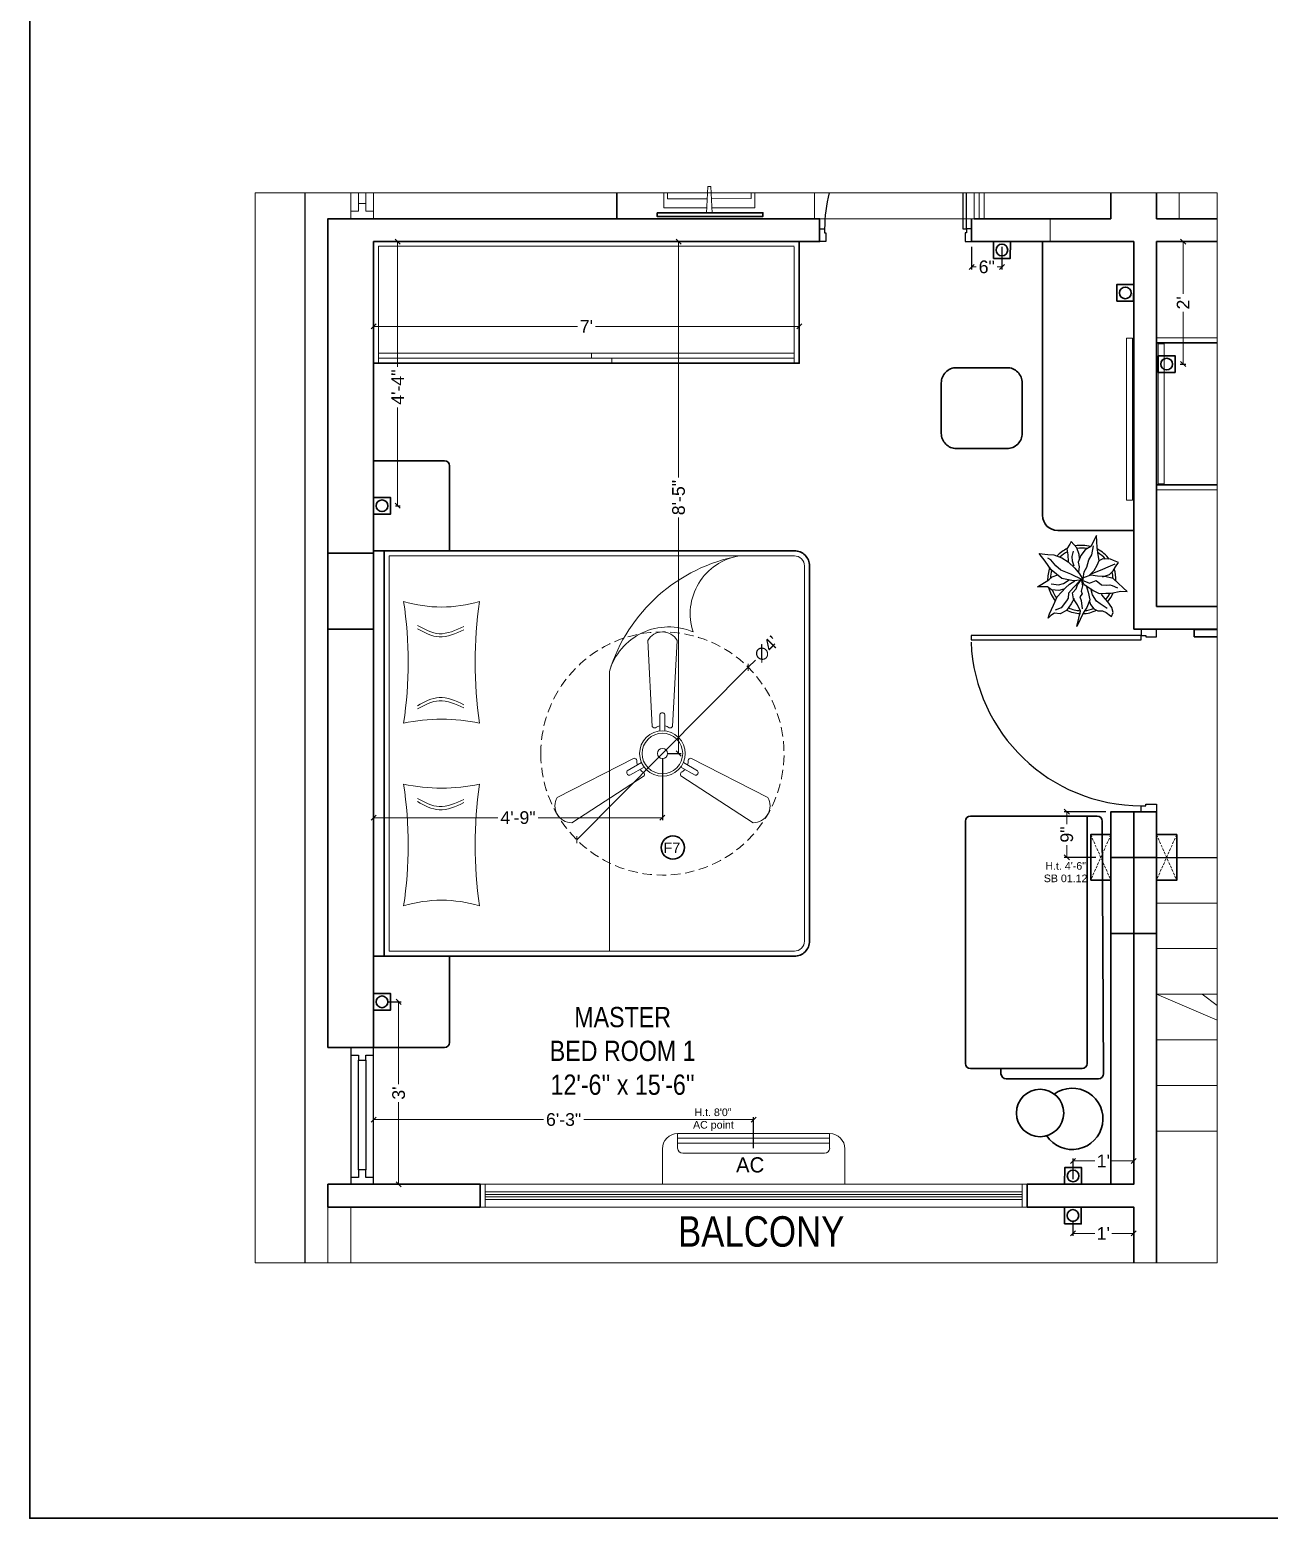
# Model space of a CAD drawing. Header units: millimetres. Extents: x 56222 to 3066687, y -650199 to -121287.
# Drawn here: x 133334.8 to 133579.4, y -183443.1 to -183149.4 of the extents above; entities that cross this region are included whole.
import ezdxf

# ---------------------------------------------------------------- set-up
doc = ezdxf.new("R2010")
doc.units = ezdxf.units.MM
doc.header["$MEASUREMENT"] = 0
doc.header["$PDMODE"] = 35
for name, pattern in [('ACAD_ISO02W100', [15, 12, -3]), ('DASHED', [0.75, 0.5, -0.25]), ('DASHED2', [0.375, 0.25, -0.125])]:
    doc.linetypes.add(name, pattern=pattern)
doc.layers.get('Defpoints').update_dxf_attribs({"color": 220})
doc.layers.add('AR DOOR', color=40, linetype='Continuous')
doc.layers.add('AR ELE-5', color=134, linetype='Continuous')
for name, color, linetype, lineweight in [('COLUMN', 1, 'Continuous', 30), ('dim05', 1, 'Continuous', 13), ('el', 7, 'Continuous', 20), ('ELEC-wires', 1, 'DASHED2', 13), ('Electrical', 84, 'Continuous', 30), ('ELEVATION', 250, 'Continuous', 9), ('ELEVATION ( SPIRAL STAIR )', 250, 'Continuous', 9), ('FIRST FLOOR', 7, 'Continuous', 9), ('FIRST FLOOR ( DW_RAIL )', 7, 'Continuous', 9), ('FIRST FLOOR ( TEXT )', 7, 'Continuous', 9), ('FIRST FLOOR_( PLine )_', 251, 'Continuous', 30), ('FIRST FLOOR_( STAIR )', 251, 'Continuous', 9), ('FURNITURE', 32, 'Continuous', 9), ('Text', 7, 'Continuous', 15), ('wall', 7, 'Continuous', 30), ('XX~SLAB ( BEAM )~ ( DIM )', 7, 'Continuous', 9)]:
    doc.layers.add(name, color=color, linetype=linetype, lineweight=lineweight)
doc.layers.add('XX~SLAB ( PLINE )', color=251, linetype='Continuous', plot=False)
doc.styles.add('Arial', font='arial.ttf')
doc.styles.add('KATHA', font='swissc.ttf')
doc.styles.get("Standard").update_dxf_attribs({"font": 'arial.ttf', "height": 6})
doc.styles.add('TEXT', font='eurr____.ttf')
doc.dimstyles.new('ISO-25', dxfattribs={"dimtxt": 2.5, "dimasz": 1, "dimexe": 0.5, "dimexo": 1, "dimtad": 0, "dimdec": 1, "dimlunit": 4, "dimtxsty": 'Standard', "dimblk": 'OBLIQUE', "dimcen": 2.5, "dimclrd": 1, "dimclre": 1, "dimclrt": 5, "dimadec": 0, "dimazin": 0, "dimtfac": 1, "dimtdec": 1, "dimtmove": 0, "dimatfit": 3, "dimfxl": 1, "dimlwd": -1, "dimarcsym": 0})

# ---------------------------------------------------------------- blocks, each defined once
blk = doc.blocks.new('*U18')
for points in [[(0, 0), (0, 1120), (-30, 1120), (-30, 0)], [(40, 0), (0, 0), (0, -30), (-10, -30), (-10, -100), (40, -100)], [(-1160, 0), (-1120, 0), (-1120, -30), (-1110, -30), (-1110, -100), (-1160, -100)]]:
    blk.add_lwpolyline(points, close=True)
at = {"layer": 'AR ELE-5', "linetype": 'ByBlock', "ltscale": 15}
blk.add_arc((1.6, -0.7), 1121.6, 92.37301, 179.96526, dxfattribs=at)
blk = doc.blocks.new('ARPLS010')
at = {"linetype": 'ByBlock'}
for p, q in [((0.179, 0.666), (0.121, 0.605)), ((0.174, 0.573), (0.179, 0.666)), ((-0.278, 0.467), (-0.295, 0.42)), ((-0.248, 0.54), (-0.278, 0.467)), ((-0.182, 0.493), (-0.248, 0.54)), ((-0.222, 0.484), (-0.164, 0.347)), ((-0.125, 0.459), (-0.182, 0.493)), ((-0.072, 0.404), (-0.125, 0.459)), ((-0.013, 0.459), (-0.044, 0.336)), ((0.121, 0.605), (-0.013, 0.459)), ((0.077, 0.412), (0.091, 0.447)), ((0.091, 0.447), (0.125, 0.522)), ((0.2, 0.432), (0.174, 0.573)), ((0.409, 0.44), (0.33, 0.38)), ((0.484, 0.459), (0.409, 0.44)), ((0.542, 0.434), (0.484, 0.459)), ((-0.469, 0.226), (-0.643, 0.216)), ((-0.362, 0.24), (-0.469, 0.226)), ((-0.278, 0.254), (-0.362, 0.24)), ((-0.295, 0.42), (-0.302, 0.309)), ((-0.302, 0.309), (-0.276, 0.258)), ((-0.21, 0.227), (-0.278, 0.254)), ((-0.132, 0.18), (-0.21, 0.227)), ((-0.164, 0.347), (-0.139, 0.295)), ((-0.139, 0.295), (-0.08, 0.131)), ((-0.038, 0.302), (-0.072, 0.404)), ((-0.049, 0.232), (-0.065, 0.135)), ((-0.044, 0.336), (-0.049, 0.232)), ((0.015, 0.209), (0.08, 0.288)), ((0.082, 0.358), (0.077, 0.412)), ((0.08, 0.288), (0.082, 0.358)), ((0.16, 0.165), (0.204, 0.254)), ((0.203, 0.352), (0.2, 0.432)), ((0.204, 0.254), (0.203, 0.352)), ((0.252, 0.313), (0.216, 0.287)), ((0.33, 0.38), (0.252, 0.313)), ((0.356, 0.269), (0.318, 0.213)), ((0.425, 0.373), (0.356, 0.269)), ((0.432, 0.176), (0.459, 0.236)), ((0.459, 0.303), (0.485, 0.354)), ((0.459, 0.236), (0.459, 0.303)), ((0.485, 0.354), (0.533, 0.42)), ((0.533, 0.42), (0.542, 0.434)), ((-0.643, 0.216), (-0.485, 0.134)), ((-0.359, 0.148), (-0.49, 0.172)), ((-0.485, 0.134), (-0.433, 0.051)), ((-0.433, 0.051), (-0.349, -0.011)), ((-0.287, 0.106), (-0.359, 0.148)), ((-0.18, 0.073), (-0.287, 0.106)), ((-0.111, 0.036), (-0.18, 0.073)), ((-0.063, 0.111), (-0.132, 0.18)), ((-0.013, 0.022), (-0.111, 0.036)), ((-0.084, -0.034), (0.007, 0.018)), ((0.003, 0.011), (-0.076, -0.16)), ((-0.065, 0.135), (-0.024, 0.018)), ((-0.024, 0.018), (0.009, 0.005)), ((0.006, -0.002), (0.068, 0.032)), ((0.007, 0.018), (0.02, -0.121)), ((0.009, 0.005), (0.056, 0.114)), ((0.056, 0.114), (0.015, 0.209)), ((0.017, -0.002), (0.091, 0.009)), ((0.068, 0.032), (0.16, 0.165)), ((0.088, 0.065), (0.187, 0.091)), ((0.091, 0.009), (0.173, -0.011)), ((0.227, 0.157), (0.132, 0.131)), ((0.173, -0.011), (0.212, 0.004)), ((0.187, 0.091), (0.297, 0.116)), ((0.212, 0.004), (0.252, -0.03)), ((0.318, 0.213), (0.227, 0.157)), ((0.297, 0.116), (0.408, 0.071)), ((0.309, 0.109), (0.368, 0.128)), ((0.309, -0.01), (0.43, 0.006)), ((0.368, 0.128), (0.432, 0.176)), ((0.408, 0.071), (0.482, 0.024)), ((0.482, 0.024), (0.689, -0.072)), ((-0.464, -0.073), (-0.558, -0.152)), ((-0.558, -0.152), (-0.517, -0.172)), ((-0.517, -0.172), (-0.447, -0.216)), ((-0.366, -0.036), (-0.464, -0.073)), ((-0.447, -0.216), (-0.363, -0.202)), ((-0.336, -0.142), (-0.413, -0.121)), ((-0.306, -0.033), (-0.366, -0.036)), ((-0.363, -0.202), (-0.263, -0.2)), ((-0.349, -0.011), (-0.256, -0.05)), ((-0.269, -0.135), (-0.336, -0.142)), ((-0.318, -0.29), (-0.259, -0.2)), ((-0.193, -0.113), (-0.269, -0.135)), ((-0.259, -0.2), (-0.168, -0.1)), ((-0.256, -0.05), (-0.185, -0.038)), ((-0.185, -0.038), (-0.114, -0.046)), ((-0.168, -0.1), (-0.084, -0.034)), ((-0.076, -0.16), (-0.138, -0.304)), ((-0.114, -0.046), (-0.093, -0.036)), ((0.02, -0.121), (-0.017, -0.291)), ((0.059, -0.27), (0.005, -0.185)), ((0.01, -0.014), (0.017, -0.002)), ((0.078, -0.064), (0.01, -0.014)), ((0.016, -0.023), (0.116, -0.122)), ((0.07, -0.179), (0.018, -0.1)), ((0.121, -0.239), (0.07, -0.179)), ((0.138, -0.083), (0.078, -0.064)), ((0.116, -0.122), (0.201, -0.195)), ((0.197, -0.135), (0.138, -0.083)), ((0.283, -0.123), (0.197, -0.135)), ((0.201, -0.195), (0.272, -0.198)), ((0.252, -0.03), (0.309, -0.01)), ((0.272, -0.198), (0.311, -0.225)), ((0.277, -0.114), (0.357, -0.156)), ((0.37, -0.064), (0.283, -0.123)), ((0.357, -0.156), (0.455, -0.226)), ((0.462, -0.021), (0.37, -0.064)), ((0.689, -0.072), (0.462, -0.021)), ((-0.368, -0.496), (-0.363, -0.408)), ((-0.363, -0.408), (-0.318, -0.29)), ((-0.199, -0.38), (-0.287, -0.45)), ((-0.138, -0.304), (-0.199, -0.38)), ((-0.017, -0.291), (-0.141, -0.446)), ((-0.042, -0.432), (-0.071, -0.352)), ((0.002, -0.48), (-0.042, -0.432)), ((0.08, -0.342), (0.059, -0.27)), ((0.064, -0.446), (0.066, -0.407)), ((0.066, -0.407), (0.08, -0.342)), ((0.184, -0.299), (0.121, -0.239)), ((0.141, -0.261), (0.16, -0.336)), ((0.16, -0.336), (0.15, -0.445)), ((0.252, -0.362), (0.184, -0.299)), ((0.376, -0.416), (0.252, -0.362)), ((0.311, -0.225), (0.415, -0.304)), ((0.502, -0.472), (0.376, -0.416)), ((0.415, -0.304), (0.447, -0.388)), ((0.455, -0.226), (0.503, -0.317)), ((0.503, -0.317), (0.494, -0.398)), ((0.494, -0.398), (0.528, -0.452)), ((-0.382, -0.625), (-0.368, -0.496)), ((-0.269, -0.533), (-0.382, -0.625)), ((-0.287, -0.45), (-0.314, -0.498)), ((-0.141, -0.446), (-0.269, -0.533)), ((0.104, -0.646), (0.002, -0.48)), ((0.106, -0.5), (0.104, -0.646)), ((0.15, -0.445), (0.106, -0.5)), ((0.567, -0.494), (0.502, -0.472)), ((0.528, -0.452), (0.567, -0.494))]:
    blk.add_line(p, q, dxfattribs=at)
for radius, start, end in [(0.5, 87.2367, 107.9154), (0.458, 91.6596, 104.0784), (0.5, 49.0791, 67.0324), (0.5, 126.2799, 152.7042), (0.458, 130.7647, 148.9789), (0.458, 49.8461, 63.9764), (0.5, 164.9216, 191.0302), (0.458, 169.9629, 188.6517), (0.458, 5.0517, 21.9108), (0.5, 1.3782, 25.7565), (0.5, 205.1623, 226.3204), (0.458, 207.232, 224.0819), (0.458, 334.5625, 357.1532), (0.5, 333.6991, 357.5577), (0.5, 283.5324, 308.8712), (0.458, 289.266, 306.1107), (0.5, 249.553, 272.4234), (0.458, 252.8522, 267.711)]:
    blk.add_arc((0, 0), radius, start, end, dxfattribs=at)
blk = doc.blocks.new('6616')
at = {"color": 242, "linetype": 'DASHED', "true_color": 0xcd2027}
for p, q in [((386784.79, -36915.77), (386775.78, -36911.78)), ((386784.79, -36911.78), (386775.78, -36915.77))]:
    blk.add_line(p, q, dxfattribs=at)
at = {"layer": 'ELEC-wires', "color": 5, "linetype": 'ByBlock', "lineweight": 30, "ltscale": 4}
blk.add_lwpolyline([(386775.78, -36911.78), (386784.79, -36911.78), (386784.79, -36915.77), (386775.78, -36915.77)], close=True, dxfattribs=at)
blk = doc.blocks.new('_Oblique')
at = {"layer": 'wall', "color": 0, "lineweight": -2}
blk.add_line((-0.5, -0.5), (0.5, 0.5), dxfattribs=at)
blk = doc.blocks.new('*D144')
at = {"layer": 'Defpoints', "color": 0, "lineweight": 30, "transparency": 16777216}
for p in [(133520.66, -183191.25), (133526.66, -183191.25), (133526.66, -183196.24)]:
    blk.add_point(p, dxfattribs=at)
at = {"layer": 'dim05', "color": 1, "linetype": 'Continuous', "lineweight": -2, "transparency": 16777216}
for p, q in [((133520.66, -183192.25), (133520.66, -183196.74)), ((133526.66, -183192.25), (133526.66, -183196.74))]:
    blk.add_line(p, q, dxfattribs=at)
at = {"layer": 'dim05', "color": 1, "linetype": 'Continuous', "transparency": 16777216}
for p, q in [((133520.66, -183196.24), (133521.59, -183196.24)), ((133526.66, -183196.24), (133525.73, -183196.24))]:
    blk.add_line(p, q, dxfattribs=at)
at = {"layer": 'dim05', "color": 1, "transparency": 16777216, "rotation": 180}
blk.add_blockref('_Oblique', (133520.66, -183196.24), dxfattribs=at)
at = {"layer": 'dim05', "color": 1, "transparency": 16777216}
blk.add_blockref('_Oblique', (133526.66, -183196.24), dxfattribs=at)
at = {"layer": 'dim05', "color": 5, "lineweight": 25, "transparency": 16777216, "insert": (133523.66, -183196.24), "char_height": 2.5, "attachment_point": 5, "style": 'Arial'}
blk.add_mtext('6"', dxfattribs=at)
blk = doc.blocks.new('fan')
at = {"layer": 'Electrical', "lineweight": 15, "ltscale": 20}
for p, q in [((3300835.29, -509900.78), (3300836.47, -509923.43)), ((3300841.81, -509923.43), (3300842.99, -509900.78)), ((3300838.47, -509924.57), (3300838.47, -509920.25)), ((3300839.81, -509920.28), (3300839.81, -509924.57)), ((3300831.66, -509931.77), (3300811.45, -509942.07)), ((3300866.83, -509942.07), (3300846.62, -509931.77)), ((3300829.93, -509935.08), (3300833.64, -509932.93)), ((3300834.31, -509934.09), (3300830.57, -509936.25)), ((3300847.68, -509936.23), (3300843.97, -509934.09)), ((3300844.64, -509932.93), (3300848.38, -509935.09)), ((3300815.3, -509948.74), (3300834.33, -509936.39)), ((3300843.95, -509936.39), (3300862.98, -509948.74))]:
    blk.add_line(p, q, dxfattribs=at)
at = {"layer": 'Electrical', "linetype": 'DASHED', "lineweight": 15, "ltscale": 5}
blk.add_circle((3300839.14, -509930.53), 32, dxfattribs=at)
at = {"layer": 'Electrical', "lineweight": 15, "ltscale": 20}
for centre, major_axis, start_param, end_param in [((3300839.14, -509902.94), (3.12, 3.12), -0.272136, 1.842967), ((3300839.13, -509920.5), (0.501, 0.501), -0.465536, 1.983618), ((3300839.14, -509930.53), (4.24, -4.24), 3.14161, 9.424795), ((3300837.1, -509923.08), (0.51, 0.51), 2.863014, 4.257784), ((3300839.14, -509926.42), (2.27, -2.27), 2.565057, 2.951308), ((3300839.14, -509926.42), (2.27, 2.27), 0.19032, 0.57657), ((3300841.18, -509923.08), (0.51, -0.51), 5.167028, 6.561799), ((3300839.14, -509930.53), (3.77, -3.77), 1.749190548672175e-05, 6.283202799085073), ((3300831.67, -509932.49), (0.51, -0.51), 0.978238, 2.373008), ((3300839.14, -509930.53), (0.943, 0.943), 1.570814, 7.853999), ((3300846.61, -509932.49), (0.51, -0.51), 2.339416, 3.734186), ((3300830.46, -509935.55), (0.501, -0.501), 3.199655, 5.648809), ((3300835.59, -509932.58), (2.27, -2.27), 3.855511, 4.241762), ((3300835.59, -509932.58), (2.27, -2.27), 4.659452, 5.045703), ((3300833.71, -509936.02), (0.51, 0.51), -1.325776, 0.068994), ((3300844.57, -509936.02), (0.51, -0.51), 3.072633, 4.467404), ((3300842.69, -509932.58), (2.27, 2.27), 4.37911, 4.765361), ((3300842.69, -509932.58), (2.27, 2.27), 5.183051, 5.569301), ((3300847.83, -509935.54), (0.501, 0.501), 3.723254, 6.172408), ((3300815.25, -509944.32), (3.12, -3.12), 3.393055, 5.508159), ((3300863.03, -509944.32), (3.12, -3.12), 5.48745, 7.602554)]:
    blk.add_ellipse(centre, major_axis=major_axis, ratio=1, start_param=start_param, end_param=end_param, dxfattribs=at)
blk = doc.blocks.new('*D145')
at = {"layer": 'Defpoints', "color": 0, "lineweight": 30, "transparency": 16777216}
for p in [(133539.46, -183303.74), (133548.16, -183303.74), (133546.17, -183312.75)]:
    blk.add_point(p, dxfattribs=at)
at = {"layer": 'dim05', "color": 1, "linetype": 'Continuous', "lineweight": -2, "transparency": 16777216}
for p, q in [((133547.16, -183303.74), (133538.96, -183303.74)), ((133545.17, -183312.75), (133538.96, -183312.75))]:
    blk.add_line(p, q, dxfattribs=at)
at = {"layer": 'dim05', "color": 1, "linetype": 'Continuous', "transparency": 16777216}
for p, q in [((133539.46, -183303.74), (133539.46, -183306.18)), ((133539.46, -183312.75), (133539.46, -183310.31))]:
    blk.add_line(p, q, dxfattribs=at)
at = {"layer": 'dim05', "color": 1, "transparency": 16777216}
for p, rotation in [((133539.46, -183303.74), 90), ((133539.46, -183312.75), 270)]:
    blk.add_blockref('_Oblique', p, dxfattribs=dict(at, rotation=rotation))
at = {"layer": 'dim05', "color": 5, "lineweight": 25, "transparency": 16777216, "insert": (133539.46, -183308.24), "char_height": 2.5, "attachment_point": 5, "rotation": 90, "style": 'Arial'}
blk.add_mtext('9"', dxfattribs=at)
blk = doc.blocks.new('*D146')
at = {"layer": 'Defpoints', "color": 0, "lineweight": 30, "transparency": 16777216}
for p in [(133540.69, -183372.63), (133540.69, -183377.25), (133552.66, -183377.25)]:
    blk.add_point(p, dxfattribs=at)
at = {"layer": 'dim05', "color": 1, "linetype": 'Continuous', "lineweight": -2, "transparency": 16777216}
for p, q in [((133540.69, -183376.25), (133540.69, -183372.13)), ((133552.66, -183376.25), (133552.66, -183372.13))]:
    blk.add_line(p, q, dxfattribs=at)
at = {"layer": 'dim05', "color": 1, "linetype": 'Continuous', "transparency": 16777216}
for p, q in [((133540.69, -183372.63), (133545.02, -183372.63)), ((133552.66, -183372.63), (133548.33, -183372.63))]:
    blk.add_line(p, q, dxfattribs=at)
at = {"layer": 'dim05', "color": 1, "transparency": 16777216, "rotation": 180}
blk.add_blockref('_Oblique', (133540.69, -183372.63), dxfattribs=at)
at = {"layer": 'dim05', "color": 1, "transparency": 16777216}
blk.add_blockref('_Oblique', (133552.66, -183372.63), dxfattribs=at)
at = {"layer": 'dim05', "color": 5, "lineweight": 25, "transparency": 16777216, "insert": (133546.67, -183372.63), "char_height": 2.5, "attachment_point": 5, "style": 'Arial'}
blk.add_mtext("1'", dxfattribs=at)
blk = doc.blocks.new('*D147')
at = {"layer": 'Defpoints', "color": 0, "lineweight": 30, "transparency": 16777216}
for p in [(133540.66, -183383.4), (133552.66, -183383.87), (133552.66, -183386.94)]:
    blk.add_point(p, dxfattribs=at)
at = {"layer": 'dim05', "color": 1, "linetype": 'Continuous', "lineweight": -2, "transparency": 16777216}
for p, q in [((133540.66, -183384.4), (133540.66, -183387.44)), ((133552.66, -183384.87), (133552.66, -183387.44))]:
    blk.add_line(p, q, dxfattribs=at)
at = {"layer": 'dim05', "color": 1, "linetype": 'Continuous', "transparency": 16777216}
for p, q in [((133540.66, -183386.94), (133545, -183386.94)), ((133552.66, -183386.94), (133548.32, -183386.94))]:
    blk.add_line(p, q, dxfattribs=at)
at = {"layer": 'dim05', "color": 1, "transparency": 16777216, "rotation": 180}
blk.add_blockref('_Oblique', (133540.66, -183386.94), dxfattribs=at)
at = {"layer": 'dim05', "color": 1, "transparency": 16777216}
blk.add_blockref('_Oblique', (133552.66, -183386.94), dxfattribs=at)
at = {"layer": 'dim05', "color": 5, "lineweight": 25, "transparency": 16777216, "insert": (133546.66, -183386.94), "char_height": 2.5, "attachment_point": 5, "style": 'Arial'}
blk.add_mtext("1'", dxfattribs=at)
blk = doc.blocks.new('*D148')
at = {"layer": 'Defpoints', "color": 0, "lineweight": 30, "transparency": 16777216}
for p in [(133404.33, -183341.25), (133404.33, -183377.25), (133407.61, -183377.25)]:
    blk.add_point(p, dxfattribs=at)
at = {"layer": 'dim05', "color": 1, "linetype": 'Continuous', "lineweight": -2, "transparency": 16777216}
for p, q in [((133405.33, -183341.25), (133408.11, -183341.25)), ((133405.33, -183377.25), (133408.11, -183377.25))]:
    blk.add_line(p, q, dxfattribs=at)
at = {"layer": 'dim05', "color": 1, "linetype": 'Continuous', "transparency": 16777216}
for p, q in [((133407.61, -183341.25), (133407.61, -183357.47)), ((133407.61, -183377.25), (133407.61, -183361.02))]:
    blk.add_line(p, q, dxfattribs=at)
at = {"layer": 'dim05', "color": 1, "transparency": 16777216}
for p, rotation in [((133407.61, -183341.25), 90), ((133407.61, -183377.25), 270)]:
    blk.add_blockref('_Oblique', p, dxfattribs=dict(at, rotation=rotation))
at = {"layer": 'dim05', "color": 5, "lineweight": 25, "transparency": 16777216, "insert": (133407.61, -183359.25), "char_height": 2.5, "attachment_point": 5, "rotation": 90, "style": 'Arial'}
blk.add_mtext("3'", dxfattribs=at)
blk = doc.blocks.new('*D149')
at = {"layer": 'Defpoints', "color": 0, "lineweight": 30, "transparency": 16777216}
for p in [(133405.98, -183191.25), (133407.41, -183191.25), (133405.98, -183243.37)]:
    blk.add_point(p, dxfattribs=at)
at = {"layer": 'dim05', "color": 1, "linetype": 'Continuous', "lineweight": -2, "transparency": 16777216}
for p, q in [((133406.98, -183191.25), (133407.91, -183191.25)), ((133406.98, -183243.37), (133407.91, -183243.37))]:
    blk.add_line(p, q, dxfattribs=at)
at = {"layer": 'dim05', "color": 1, "linetype": 'Continuous', "transparency": 16777216}
for p, q in [((133407.41, -183191.25), (133407.41, -183215.95)), ((133407.41, -183243.37), (133407.41, -183223.95))]:
    blk.add_line(p, q, dxfattribs=at)
at = {"layer": 'dim05', "color": 1, "transparency": 16777216}
for p, rotation in [((133407.41, -183191.25), 90), ((133407.41, -183243.37), 270)]:
    blk.add_blockref('_Oblique', p, dxfattribs=dict(at, rotation=rotation))
at = {"layer": 'dim05', "color": 5, "lineweight": 25, "transparency": 16777216, "insert": (133407.41, -183219.95), "char_height": 2.5, "attachment_point": 5, "rotation": 90, "style": 'Arial'}
blk.add_mtext('4\'-4"', dxfattribs=at)
blk = doc.blocks.new('*D150')
at = {"layer": 'Defpoints', "color": 0, "lineweight": 30, "transparency": 16777216}
for p in [(133560.83, -183191.25), (133562.42, -183191.25), (133560.83, -183215.41)]:
    blk.add_point(p, dxfattribs=at)
at = {"layer": 'dim05', "color": 1, "linetype": 'Continuous', "lineweight": -2, "transparency": 16777216}
for p, q in [((133561.83, -183191.25), (133562.92, -183191.25)), ((133561.83, -183215.41), (133562.92, -183215.41))]:
    blk.add_line(p, q, dxfattribs=at)
at = {"layer": 'dim05', "color": 1, "linetype": 'Continuous', "transparency": 16777216}
for p, q in [((133562.42, -183191.25), (133562.42, -183201.53)), ((133562.42, -183215.41), (133562.42, -183205.13))]:
    blk.add_line(p, q, dxfattribs=at)
at = {"layer": 'dim05', "color": 1, "transparency": 16777216}
for p, rotation in [((133562.42, -183191.25), 90), ((133562.42, -183215.41), 270)]:
    blk.add_blockref('_Oblique', p, dxfattribs=dict(at, rotation=rotation))
at = {"layer": 'dim05', "color": 5, "lineweight": 25, "transparency": 16777216, "insert": (133562.42, -183203.33), "char_height": 2.5, "attachment_point": 5, "rotation": 90, "style": 'Arial'}
blk.add_mtext("2'", dxfattribs=at)
blk = doc.blocks.new('*D151')
at = {"layer": 'Defpoints', "color": 0, "lineweight": 30, "transparency": 16777216}
for p in [(133459.66, -183292.25), (133402.66, -183294.23), (133459.66, -183304.91)]:
    blk.add_point(p, dxfattribs=at)
at = {"layer": 'dim05', "color": 1, "linetype": 'Continuous', "lineweight": -2, "transparency": 16777216}
for p, q in [((133459.66, -183293.25), (133459.66, -183305.41)), ((133402.66, -183295.23), (133402.66, -183305.41))]:
    blk.add_line(p, q, dxfattribs=at)
at = {"layer": 'dim05', "color": 1, "linetype": 'Continuous', "transparency": 16777216}
for p, q in [((133402.66, -183304.91), (133427.16, -183304.91)), ((133459.66, -183304.91), (133435.16, -183304.91))]:
    blk.add_line(p, q, dxfattribs=at)
at = {"layer": 'dim05', "color": 1, "transparency": 16777216, "rotation": 180}
blk.add_blockref('_Oblique', (133402.66, -183304.91), dxfattribs=at)
at = {"layer": 'dim05', "color": 1, "transparency": 16777216}
blk.add_blockref('_Oblique', (133459.66, -183304.91), dxfattribs=at)
at = {"layer": 'dim05', "color": 5, "lineweight": 25, "transparency": 16777216, "insert": (133431.16, -183304.91), "char_height": 2.5, "attachment_point": 5, "style": 'Arial'}
blk.add_mtext('4\'-9"', dxfattribs=at)
blk = doc.blocks.new('*D152')
at = {"layer": 'Defpoints', "color": 0, "lineweight": 30, "transparency": 16777216}
for p in [(133459.66, -183191.25), (133462.85, -183191.25), (133459.66, -183292.25)]:
    blk.add_point(p, dxfattribs=at)
at = {"layer": 'dim05', "color": 1, "linetype": 'Continuous', "lineweight": -2, "transparency": 16777216}
for p, q in [((133460.66, -183191.25), (133463.35, -183191.25)), ((133460.66, -183292.25), (133463.35, -183292.25))]:
    blk.add_line(p, q, dxfattribs=at)
at = {"layer": 'dim05', "color": 1, "linetype": 'Continuous', "transparency": 16777216}
for p, q in [((133462.85, -183191.25), (133462.85, -183237.8)), ((133462.85, -183292.25), (133462.85, -183245.69))]:
    blk.add_line(p, q, dxfattribs=at)
at = {"layer": 'dim05', "color": 1, "transparency": 16777216}
for p, rotation in [((133462.85, -183191.25), 90), ((133462.85, -183292.25), 270)]:
    blk.add_blockref('_Oblique', p, dxfattribs=dict(at, rotation=rotation))
at = {"layer": 'dim05', "color": 5, "lineweight": 25, "transparency": 16777216, "insert": (133462.85, -183241.75), "char_height": 2.5, "attachment_point": 5, "rotation": 90, "style": 'Arial'}
blk.add_mtext('8\'-5"', dxfattribs=at)
blk = doc.blocks.new('*D153')
at = {"layer": 'Defpoints', "color": 0, "lineweight": 30, "transparency": 16777216}
for p in [(133476.59, -183275.23), (133442.74, -183309.26)]:
    blk.add_point(p, dxfattribs=at)
at = {"layer": 'dim05', "color": 1, "linetype": 'Continuous', "transparency": 16777216}
for p in [(133442.74, -183309.26), (133478, -183273.81)]:
    blk.add_line(p, (133476.59, -183275.23), dxfattribs=at)
at = {"layer": 'dim05', "color": 1, "transparency": 16777216}
for p, rotation in [((133476.59, -183275.23), 225.157287309793), ((133442.74, -183309.26), 45.15728730979299)]:
    blk.add_blockref('_Oblique', p, dxfattribs=dict(at, rotation=rotation))
at = {"layer": 'dim05', "color": 5, "lineweight": 25, "transparency": 16777216, "insert": (133480.21, -183271.59), "char_height": 2.5, "attachment_point": 5, "rotation": 45.1573, "style": 'Arial'}
blk.add_mtext("∅4'", dxfattribs=at)
blk = doc.blocks.new('ac paln')
at = {"layer": 'Electrical', "lineweight": 15}
for p, q in [((389238.69, -37646.36), (389238.69, -37610.34)), ((389238.69, -37610.34), (389245.67, -37610.34)), ((389244.81, -37642.35), (389244.81, -37614.35)), ((389245.81, -37613.35), (389248.68, -37613.35)), ((389246.82, -37643.35), (389246.82, -37613.35)), ((389247.82, -37643.35), (389247.82, -37613.35)), ((389248.68, -37613.35), (389248.68, -37643.35)), ((389248.68, -37643.35), (389248.68, -37613.35)), ((389245.81, -37643.35), (389248.68, -37643.35)), ((389248.68, -37643.35), (389248.68, -37643.35)), ((389245.67, -37646.36), (389238.69, -37646.36))]:
    blk.add_line(p, q, dxfattribs=at)
for centre, start, end in [((389245.67, -37613.35), 0, 90), ((389245.67, -37643.35), 270, 0)]:
    blk.add_arc(centre, 3.01, start, end, dxfattribs=at)
at = {"layer": 'Electrical', "lineweight": 15, "extrusion": (0, 0, -1)}
for centre, start_param, end_param in [((389245.81, -37614.35), -0.785398, 0.785398), ((389245.81, -37642.35), 3.926991, 5.497787)]:
    blk.add_ellipse(centre, major_axis=(-0.71, 0.71), ratio=1, start_param=start_param, end_param=end_param, dxfattribs=at)
at = {"layer": 'Text', "style": 'TEXT'}
blk.add_text('AC', height=3, rotation=270, dxfattribs=at).set_placement((389241.02, -37624.87))
blk = doc.blocks.new('*D154')
at = {"layer": 'Defpoints', "color": 0, "lineweight": 30, "transparency": 16777216}
for p in [(133477.66, -183364.48), (133402.66, -183369.81), (133477.66, -183371.12)]:
    blk.add_point(p, dxfattribs=at)
at = {"layer": 'dim05', "color": 1, "linetype": 'Continuous', "lineweight": -2, "transparency": 16777216}
for p, q in [((133402.66, -183368.81), (133402.66, -183363.98)), ((133477.66, -183370.12), (133477.66, -183363.98))]:
    blk.add_line(p, q, dxfattribs=at)
at = {"layer": 'dim05', "color": 1, "linetype": 'Continuous', "transparency": 16777216}
for p, q in [((133402.66, -183364.48), (133436.21, -183364.48)), ((133477.66, -183364.48), (133444.12, -183364.48))]:
    blk.add_line(p, q, dxfattribs=at)
at = {"layer": 'dim05', "color": 1, "transparency": 16777216, "rotation": 180}
blk.add_blockref('_Oblique', (133402.66, -183364.48), dxfattribs=at)
at = {"layer": 'dim05', "color": 1, "transparency": 16777216}
blk.add_blockref('_Oblique', (133477.66, -183364.48), dxfattribs=at)
at = {"layer": 'dim05', "color": 5, "lineweight": 25, "transparency": 16777216, "insert": (133440.16, -183364.48), "char_height": 2.5, "attachment_point": 5, "style": 'Arial'}
blk.add_mtext('6\'-3"', dxfattribs=at)
blk = doc.blocks.new('*D193')
at = {"layer": 'Defpoints', "color": 0, "lineweight": 30, "transparency": 16777216}
for p in [(133486.66, -183207.98), (133402.66, -183210.59), (133486.66, -183210.59)]:
    blk.add_point(p, dxfattribs=at)
at = {"layer": 'dim05', "color": 1, "linetype": 'Continuous', "lineweight": -2, "transparency": 16777216}
for p, q in [((133402.66, -183209.59), (133402.66, -183207.48)), ((133486.66, -183209.59), (133486.66, -183207.48))]:
    blk.add_line(p, q, dxfattribs=at)
at = {"layer": 'dim05', "color": 1, "linetype": 'Continuous', "transparency": 16777216}
for p, q in [((133402.66, -183207.98), (133442.9, -183207.98)), ((133486.66, -183207.98), (133446.43, -183207.98))]:
    blk.add_line(p, q, dxfattribs=at)
at = {"layer": 'dim05', "color": 1, "transparency": 16777216, "rotation": 180}
blk.add_blockref('_Oblique', (133402.66, -183207.98), dxfattribs=at)
at = {"layer": 'dim05', "color": 1, "transparency": 16777216}
blk.add_blockref('_Oblique', (133486.66, -183207.98), dxfattribs=at)
at = {"layer": 'dim05', "color": 5, "lineweight": 25, "transparency": 16777216, "insert": (133444.66, -183207.98), "char_height": 2.5, "attachment_point": 5, "style": 'Arial'}
blk.add_mtext("7'", dxfattribs=at)

msp = doc.modelspace()

# ---------------------------------------------------------------- linework, layer by layer
msp.add_lwpolyline([(133518.913, -183181.624), (133518.913, -183188.745), (133519.663, -183188.745), (133519.663, -183181.624)])
for points in [[(133490.663, -183188.745), (133491.663, -183188.745), (133491.663, -183189.495), (133491.913, -183189.495), (133491.913, -183191.245), (133490.663, -183191.245)], [(133520.663, -183188.745), (133519.663, -183188.745), (133519.663, -183189.495), (133519.413, -183189.495), (133519.413, -183191.245), (133520.663, -183191.245)]]:
    msp.add_lwpolyline(points, close=True)
at = {"layer": 'AR ELE-5', "linetype": 'ByBlock', "ltscale": 15}
msp.add_arc((133519.704, -183188.762), 28.041, 165.25196, 179.96526, dxfattribs=at)
at = {"layer": 'COLUMN'}
for points in [[(133393.663, -183252.745), (133402.663, -183252.745), (133402.663, -183267.745), (133393.663, -183267.745)], [(133548.163, -183312.745), (133557.163, -183312.745), (133557.163, -183327.745), (133548.163, -183327.745)]]:
    msp.add_lwpolyline(points, close=True, dxfattribs=at)
at = {"layer": 'ELEVATION', "lineweight": 0}
msp.add_lwpolyline([(133379.266, -183181.624), (133569.153, -183181.624), (133569.153, -183392.723), (133379.266, -183392.723)], close=True, dxfattribs=at)
at = {"layer": 'ELEVATION ( SPIRAL STAIR )', "color": 5}
for points in [[(133551.262, -183210.286), (133552.413, -183210.286), (133552.413, -183242.245), (133551.262, -183242.245)], [(133557.513, -183211.437), (133558.664, -183211.437), (133558.664, -183239.055), (133557.513, -183239.055)]]:
    msp.add_lwpolyline(points, close=True, dxfattribs=at)
at = {"layer": 'FIRST FLOOR'}
for p, q in [((133402.663, -183186.745), (133402.663, -183181.624)), ((133548.163, -183186.745), (133548.163, -183181.624)), ((133557.163, -183186.745), (133557.163, -183181.624)), ((133393.663, -183186.745), (133548.163, -183186.745)), ((133490.663, -183191.245), (133490.663, -183186.745)), ((133536.163, -183191.245), (133536.163, -183186.745)), ((133557.163, -183186.745), (133569.153, -183186.745)), ((133402.663, -183377.245), (133402.663, -183191.245)), ((133402.663, -183191.245), (133490.663, -183191.245)), ((133520.663, -183191.245), (133552.663, -183191.245)), ((133552.663, -183191.245), (133552.663, -183267.745)), ((133557.163, -183191.245), (133569.153, -183191.245)), ((133557.163, -183191.245), (133557.163, -183263.245)), ((133557.163, -183263.245), (133569.153, -183263.245)), ((133552.663, -183267.745), (133569.153, -183267.745)), ((133557.163, -183392.723), (133557.163, -183303.745)), ((133552.663, -183377.245), (133552.663, -183327.745)), ((133557.163, -183327.745), (133552.663, -183327.745)), ((133393.663, -183350.245), (133402.663, -183350.245)), ((133423.663, -183377.245), (133402.663, -183377.245)), ((133423.663, -183377.245), (133423.663, -183381.745)), ((133552.663, -183377.245), (133531.663, -183377.245)), ((133531.663, -183377.245), (133531.663, -183381.745)), ((133552.663, -183381.745), (133393.663, -183381.745)), ((133552.663, -183392.723), (133552.663, -183381.745))]:
    msp.add_line(p, q, dxfattribs=at)
at = {"layer": 'FIRST FLOOR', "ltscale": 0.7}
msp.add_lwpolyline([(133389.163, -183392.723), (133389.163, -183181.624)], dxfattribs=at)
at = {"layer": 'FIRST FLOOR'}
msp.add_lwpolyline([(133393.663, -183392.723), (133393.663, -183381.745), (133398.163, -183381.745), (133398.163, -183392.723)], dxfattribs=at)
at = {"layer": 'FIRST FLOOR', "color": 1, "linetype": 'ACAD_ISO02W100', "ltscale": 0.7}
msp.add_lwpolyline([(133393.663, -183392.723), (133393.663, -183381.745)], dxfattribs=at)
at = {"layer": 'FIRST FLOOR ( DW_RAIL )'}
for points in [[(133401.163, -183181.624), (133401.163, -183183.745), (133399.663, -183183.745), (133399.663, -183185.245), (133398.163, -183185.245), (133398.163, -183186.745), (133402.663, -183186.745), (133402.663, -183185.245), (133401.163, -183185.245), (133401.163, -183183.745), (133399.663, -183183.745), (133399.663, -183181.624)], [(133398.163, -183181.624), (133398.163, -183186.745), (133402.663, -183186.745), (133402.663, -183181.624)], [(133424.663, -183381.745), (133424.663, -183377.245)], [(133530.663, -183377.245), (133530.663, -183381.745)]]:
    msp.add_lwpolyline(points, dxfattribs=at)
for points in [[(133424.663, -183378.745), (133530.663, -183378.745), (133530.663, -183379.245), (133424.663, -183379.245)], [(133424.663, -183379.745), (133530.663, -183379.745), (133530.663, -183380.245), (133424.663, -183380.245)]]:
    msp.add_lwpolyline(points, close=True, dxfattribs=at)
at = {"layer": 'FIRST FLOOR_( PLine )_'}
for p, q in [((133548.163, -183181.624), (133548.163, -183186.745)), ((133557.163, -183186.745), (133557.163, -183181.624)), ((133520.663, -183186.745), (133520.663, -183191.245)), ((133548.163, -183186.745), (133521.163, -183186.745)), ((133569.153, -183186.745), (133557.163, -183186.745)), ((133520.663, -183191.245), (133552.663, -183191.245)), ((133552.663, -183191.245), (133552.663, -183267.745)), ((133557.163, -183263.245), (133557.163, -183191.245)), ((133557.163, -183191.245), (133569.153, -183191.245)), ((133569.153, -183263.245), (133557.163, -183263.245)), ((133552.663, -183267.745), (133569.153, -183267.745))]:
    msp.add_line(p, q, dxfattribs=at)
for points in [[(133402.663, -183191.245), (133490.663, -183191.245), (133490.663, -183186.745), (133393.663, -183186.745), (133393.663, -183191.245)], [(133393.663, -183191.245), (133393.663, -183350.245), (133402.663, -183350.245), (133402.663, -183191.245)], [(133557.163, -183392.723), (133557.163, -183303.745), (133552.663, -183303.745), (133552.663, -183377.245), (133531.663, -183377.245), (133531.663, -183381.745), (133552.663, -183381.745), (133552.663, -183392.723)]]:
    msp.add_lwpolyline(points, dxfattribs=at)
msp.add_lwpolyline([(133402.663, -183377.245), (133423.663, -183377.245), (133423.663, -183381.745), (133393.663, -183381.745), (133393.663, -183377.245), (133393.663, -183377.245), (133393.663, -183377.245), (133402.663, -183377.245)], close=True, dxfattribs=at)
at = {"layer": 'FIRST FLOOR_( STAIR )'}
for p, q in [((133569.153, -183312.745), (133557.163, -183312.745)), ((133569.153, -183321.745), (133557.163, -183321.745)), ((133569.153, -183330.745), (133557.163, -183330.745)), ((133569.153, -183339.745), (133557.163, -183339.745)), ((133569.153, -183348.745), (133557.163, -183348.745)), ((133569.153, -183357.745), (133557.163, -183357.745)), ((133569.153, -183366.745), (133557.163, -183366.745))]:
    msp.add_line(p, q, dxfattribs=at)
msp.add_lwpolyline([(133569.153, -183344.884), (133557.163, -183339.745), (133566.163, -183339.745), (133569.153, -183341.988)], dxfattribs=at)
at = {"layer": 'FURNITURE', "color": 5, "lineweight": 30, "ltscale": 10000}
msp.add_line((133450.663, -183186.745), (133450.663, -183181.624), dxfattribs=at)
at = {"layer": 'FURNITURE'}
for p, q in [((133521.163, -183186.745), (133521.163, -183181.624)), ((133522.163, -183186.745), (133522.163, -183181.624)), ((133523.163, -183186.745), (133523.163, -183181.624)), ((133403.663, -183192.15), (133485.663, -183192.15)), ((133403.663, -183215.15), (133403.663, -183192.15)), ((133485.663, -183192.245), (133485.663, -183215.245)), ((133569.153, -183210.245), (133557.163, -183210.245)), ((133485.663, -183213.245), (133403.663, -183213.245)), ((133485.663, -183214.245), (133403.663, -183214.245)), ((133445.663, -183213.245), (133445.663, -183214.245)), ((133449.663, -183214.245), (133449.663, -183215.245)), ((133569.153, -183240.245), (133557.163, -183240.245)), ((133449.188, -183331.245), (133449.188, -183276.052))]:
    msp.add_line(p, q, dxfattribs=at)
at = {"layer": 'FURNITURE', "lineweight": 30}
for p, q in [((133534.663, -183191.245), (133534.663, -183245.245)), ((133569.153, -183211.245), (133557.163, -183211.245)), ((133416.663, -183234.496), (133402.663, -183234.496)), ((133417.663, -183252.245), (133417.663, -183235.496)), ((133569.153, -183239.245), (133557.163, -183239.245)), ((133552.663, -183248.245), (133537.663, -183248.245)), ((133539.464, -183304.597), (133520.464, -183304.597)), ((133545.45, -183304.597), (133522.327, -183304.597)), ((133543.464, -183304.597), (133543.464, -183353.421)), ((133519.464, -183353.421), (133519.464, -183305.597)), ((133546.45, -183305.597), (133546.714, -183355.421)), ((133417.663, -183349.245), (133417.663, -183332.245)), ((133416.663, -183350.245), (133402.663, -183350.245)), ((133542.464, -183354.421), (133520.464, -183354.421)), ((133526.464, -183355.421), (133526.464, -183354.421)), ((133545.714, -183356.421), (133527.464, -183356.421))]:
    msp.add_line(p, q, dxfattribs=at)
at = {"layer": 'FURNITURE', "color": 242, "lineweight": 30, "true_color": 0xcd2027}
msp.add_lwpolyline([(133334.812, -182916.108), (134324.613, -182916.108), (134324.613, -183443.137), (133334.812, -183443.137)], close=True, dxfattribs=at)
at = {"layer": 'FURNITURE'}
for points in [[(133450.663, -183181.624), (133450.663, -183186.745), (133402.663, -183186.745), (133402.663, -183181.624)], [(133489.663, -183181.624), (133489.663, -183186.745), (133450.663, -183186.745), (133450.663, -183181.624)], [(133459.913, -183181.624), (133459.915, -183184.585), (133468.427, -183184.579)], [(133460.633, -183181.624), (133460.634, -183182.784), (133468.513, -183182.779)], [(133469.316, -183182.778), (133477.194, -183182.764), (133477.193, -183181.624)], [(133469.404, -183184.579), (133477.915, -183184.564), (133477.913, -183181.624)], [(133561.663, -183181.624), (133561.663, -183186.652), (133557.163, -183186.652), (133557.163, -183181.624)]]:
    msp.add_lwpolyline(points, dxfattribs=at)
msp.add_lwpolyline([(133468.627, -183180.363), (133469.199, -183180.362), (133469.456, -183185.659), (133468.376, -183185.66)], close=True, dxfattribs=at)
at = {"layer": 'FURNITURE', "color": 5, "lineweight": 30, "ltscale": 10000}
msp.add_lwpolyline([(133458.622, -183185.539), (133479.49, -183185.539), (133479.49, -183186.278), (133458.622, -183186.278)], close=True, dxfattribs=at)
at = {"layer": 'FURNITURE', "lineweight": 30}
for points in [[(133402.663, -183191.245), (133486.663, -183191.245), (133486.663, -183215.245), (133402.663, -183215.245)], [(133404.762, -183332.245), (133404.762, -183252.245), (133402.663, -183252.245), (133402.663, -183332.245)], [(133552.663, -183303.745), (133548.163, -183303.745), (133548.163, -183312.745), (133552.663, -183312.745)], [(133548.163, -183327.745), (133552.663, -183327.745), (133552.663, -183377.245), (133548.163, -183377.245)]]:
    msp.add_lwpolyline(points, close=True, dxfattribs=at)
for points in [[(133517.687, -183216.116), (133527.655, -183216.116, -0.4142136), (133530.655, -183219.116), (133530.655, -183229.073, -0.4142136), (133527.655, -183232.073), (133517.687, -183232.073, -0.4142136), (133514.687, -183229.073), (133514.687, -183219.116, -0.4142136)], [(133488.692, -183329.245), (133488.692, -183255.245, 0.4142136), (133485.692, -183252.245), (133404.762, -183252.245), (133404.762, -183332.245), (133485.692, -183332.245, 0.4142136)]]:
    msp.add_lwpolyline(points, format="xyb", close=True, dxfattribs=at)
at = {"layer": 'FURNITURE'}
for points in [[(133487.692, -183329.245), (133487.692, -183255.245, 0.4142136), (133485.692, -183253.245), (133405.762, -183253.245), (133405.762, -183331.245), (133485.692, -183331.245, 0.4142136)], [(133465.71, -183268.256, 0.4510747), (133449.188, -183276.052, -0.2776575), (133474.831, -183253.245, 0.4593765), (133465.71, -183268.256)]]:
    msp.add_lwpolyline(points, format="xyb", close=True, dxfattribs=at)
at = {"layer": 'FURNITURE', "elevation": -0.005}
for points in [[(133423.582, -183286.236, 0.1005861), (133408.582, -183286.236, 0.0757258), (133408.582, -183262.236, 0.1489672), (133423.582, -183262.236, 0.0741156)], [(133423.582, -183298.317, -0.1005861), (133408.582, -183298.317, -0.0757258), (133408.582, -183322.317, -0.1489672), (133423.582, -183322.317, -0.0741156)]]:
    msp.add_lwpolyline(points, format="xyb", close=True, dxfattribs=at)
at = {"layer": 'FURNITURE', "lineweight": 30}
msp.add_lwpolyline([(133569.153, -183269.211), (133564.612, -183269.212), (133564.612, -183267.769), (133569.153, -183267.767)], dxfattribs=at)
at = {"layer": 'FURNITURE', "color": 1, "lineweight": 30, "ltscale": 4}
msp.add_circle((133461.722, -183310.807), 2.291, dxfattribs=at)
at = {"layer": 'FURNITURE', "lineweight": 30}
msp.add_circle((133534.178, -183363.183), 4.675, dxfattribs=at)
for centre, radius, start, end in [((133416.663, -183235.496), 1, 0, 90), ((133537.663, -183245.245), 3, 180, 270), ((133520.464, -183305.597), 1, 90, 180), ((133545.45, -183305.597), 1, 0, 90), ((133416.663, -183349.245), 1, 270, 0), ((133520.464, -183353.421), 1, 180, 270), ((133542.464, -183353.421), 1, 270, 0), ((133527.464, -183355.421), 1, 180, 270), ((133545.714, -183355.421), 1, 270, 0), ((133540.549, -183364.342), 6.047, 213.37399, 126.01662)]:
    msp.add_arc(centre, radius, start, end, dxfattribs=at)
at = {"layer": 'FURNITURE'}
for points in [[(133411.321, -183266.978, -0.005), (133412.738, -183267.75, -0.005), (133415.731, -183269.381, -0.005), (133418.848, -183267.94, -0.005), (133420.49, -183267.182, -0.005)], [(133411.321, -183267.623, -0.005), (133412.738, -183268.395, -0.005), (133415.731, -183270.026, -0.005), (133418.848, -183268.585, -0.005), (133420.49, -183267.826, -0.005)], [(133411.321, -183282.814, -0.005), (133412.738, -183282.042, -0.005), (133415.731, -183280.411, -0.005), (133418.848, -183281.852, -0.005), (133420.49, -183282.611, -0.005)], [(133411.321, -183283.459, -0.005), (133412.738, -183282.687, -0.005), (133415.731, -183281.056, -0.005), (133418.848, -183282.497, -0.005), (133420.49, -183283.255, -0.005)], [(133411.321, -183301.095, -0.005), (133412.738, -183301.867, -0.005), (133415.731, -183303.498, -0.005), (133418.848, -183302.057, -0.005), (133420.49, -183301.299, -0.005)], [(133411.321, -183301.74, -0.005), (133412.738, -183302.512, -0.005), (133415.731, -183304.143, -0.005), (133418.848, -183302.702, -0.005), (133420.49, -183301.943, -0.005)]]:
    msp.add_open_spline(points, degree=3, knots=[0, 0, 0, 0, 4.5779171, 9.671137, 9.671137, 9.671137, 9.671137], dxfattribs=at)
at = {"layer": 'XX~SLAB ( BEAM )~ ( DIM )', "color": 6, "lineweight": 30}
for points in [[(133524.986, -183194.556), (133528.305, -183194.556), (133528.322, -183191.245), (133525.003, -183191.245)], [(133549.335, -183203.011), (133552.654, -183203.011), (133552.671, -183199.701), (133549.352, -183199.701)], [(133557.504, -183217.069), (133560.823, -183217.069), (133560.84, -183213.759), (133557.521, -183213.759)], [(133402.654, -183245.026), (133405.973, -183245.026), (133405.99, -183241.716), (133402.671, -183241.716)], [(133402.654, -183342.9), (133405.973, -183342.9), (133405.99, -183339.59), (133402.671, -183339.59)], [(133539.028, -183377.245), (133542.346, -183377.245), (133542.364, -183373.935), (133539.045, -183373.935)], [(133538.986, -183385.056), (133542.305, -183385.056), (133542.322, -183381.745), (133539.003, -183381.745)]]:
    msp.add_lwpolyline(points, close=True, dxfattribs=at)
at = {"layer": 'XX~SLAB ( BEAM )~ ( DIM )'}
msp.add_lwpolyline([(133423.663, -183377.245), (133531.663, -183377.245), (133531.663, -183381.745), (133423.663, -183381.745)], close=True, dxfattribs=at)
at = {"layer": 'XX~SLAB ( BEAM )~ ( DIM )', "color": 6, "lineweight": 30}
for centre in [(133526.658, -183192.9), (133551.008, -183201.356), (133559.177, -183215.414), (133404.326, -183243.371), (133404.326, -183341.245), (133540.7, -183375.59), (133540.658, -183383.4)]:
    msp.add_circle(centre, 1.155, dxfattribs=at)
at = {"layer": 'XX~SLAB ( PLINE )'}
for points in [[(133389.163, -183392.723), (133389.163, -183181.624)], [(133557.163, -183392.723), (133557.163, -183312.745), (133569.153, -183312.745)]]:
    msp.add_lwpolyline(points, dxfattribs=at)
msp.add_lwpolyline([(133398.163, -183350.245), (133398.163, -183351.745), (133399.663, -183351.745), (133399.663, -183352.777), (133401.163, -183352.777), (133401.163, -183374.398), (133399.663, -183374.398), (133399.663, -183375.898), (133398.163, -183375.898), (133398.163, -183377.245), (133402.663, -183377.245), (133402.663, -183375.898), (133401.163, -183375.898), (133401.163, -183374.398), (133399.663, -183374.398), (133399.663, -183352.777), (133401.163, -183352.777), (133401.163, -183351.745), (133402.663, -183351.745), (133402.663, -183350.245), (133398.163, -183350.245), (133398.163, -183377.245), (133402.663, -183377.245), (133402.663, -183350.245)], close=True, dxfattribs=at)

# ---------------------------------------------------------------- block references
at = {"xscale": 13.47973786482115, "yscale": 13.47973786482115, "zscale": 13.47973786482115, "rotation": 270.106449045987}
msp.add_blockref('ARPLS010', (133542.414, -183257.91), dxfattribs=at)
at = {"layer": 'AR DOOR', "linetype": 'ByBlock', "lineweight": -2, "extrusion": (0, 0, -1), "xscale": -0.02999999999996949, "yscale": 0.02999999999996949, "zscale": -0.02999999999996949, "rotation": 270}
msp.add_blockref('*U18', (-133554.163, -183268.945), dxfattribs=at)
at = {"layer": 'dim05', "color": 1, "lineweight": 35, "xscale": -0.7500069902881101, "yscale": 0.7500069902881101, "zscale": 0.7500069902881101}
msp.add_blockref('fan', (2609112.092, 199159.215), dxfattribs=at)
at = {"layer": 'dim05', "color": 27, "lineweight": 25, "true_color": 0x7d5120, "rotation": 90}
msp.add_blockref('ac paln', (95849.313, -572615.933), dxfattribs=at)
at = {"layer": 'el', "color": 1, "rotation": 90}
for p in [(96632.392, -570093.033), (96645.379, -570093.033)]:
    msp.add_blockref('6616', p, dxfattribs=at)

# ---------------------------------------------------------------- texts
at = {"layer": 'Electrical', "color": 240, "true_color": 0xed1f24, "transparency": 33554687}
for s, p in [('H.t. 4\'-6"', (133535.229, -183315.171)), ('H.t. 8\'0"', (133465.985, -183363.789))]:
    msp.add_text(s, height=1.5, dxfattribs=at).set_placement(p)
at = {"layer": 'Electrical', "color": 5, "transparency": 33554687}
for s, p in [('SB 01.12', (133534.917, -183317.634)), ('AC point', (133465.703, -183366.259))]:
    msp.add_text(s, height=1.5, dxfattribs=at).set_placement(p)
at = {"layer": 'Electrical', "color": 1, "insert": (133463.183, -183309.832), "char_height": 2.0357, "attachment_point": 3}
msp.add_mtext_dynamic_manual_height_columns('F7', width=2.03575, gutter_width=0.679, heights=[2.601], dxfattribs=at)
at = {"layer": 'FIRST FLOOR ( TEXT )', "attachment_point": 5, "style": 'KATHA'}
for s, insert, char_height in [("MASTER \\PBED ROOM 1\\P12'-6'' x 15'-6''", (133451.809, -183350.948), 4), ('BALCONY', (133479.151, -183386.595), 6)]:
    msp.add_mtext(s, dxfattribs=dict(at, insert=insert, char_height=char_height))

# ---------------------------------------------------------------- dimensions: what is measured, and where the dimension line sits
at = {"layer": 'dim05', "color": 27, "lineweight": 25, "true_color": 0x7d5120}
dim = msp.add_linear_dim(base=(133407.412, -183191.245), p1=(133405.981, -183243.371), p2=(133405.981, -183191.245), angle=90, dimstyle='ISO-25', override={"dimtxsty": 'Arial'}, dxfattribs=at)
dim.commit()
dim.dimension.update_dxf_attribs({"geometry": '*D149', "text_midpoint": (133407.412, -183219.953), "dimtype": 160})
for base, p1, p2, picture, middle in [((133462.852, -183191.245), (133459.663, -183292.245), (133459.663, -183191.245), '*D152', (133462.852, -183241.745)), ((133562.418, -183191.245), (133560.832, -183215.414), (133560.832, -183191.245), '*D150', (133562.418, -183203.33)), ((133539.464, -183303.742), (133546.169, -183312.745), (133548.163, -183303.742), '*D145', (133539.464, -183308.244)), ((133407.608, -183377.245), (133404.326, -183341.245), (133404.326, -183377.245), '*D148', (133407.608, -183359.245))]:
    dim = msp.add_linear_dim(base=base, p1=p1, p2=p2, angle=90, dimstyle='ISO-25', override={"dimtxsty": 'Arial'}, dxfattribs=at)
    dim.commit()
    dim.dimension.update_dxf_attribs({"geometry": picture, "text_midpoint": middle})
for base, p1, p2, picture, middle in [((133526.663, -183196.237), (133520.663, -183191.245), (133526.663, -183191.245), '*D144', (133523.663, -183196.237)), ((133486.663, -183207.975), (133402.663, -183210.593), (133486.663, -183210.593), '*D193', (133444.663, -183207.975)), ((133459.663, -183304.912), (133402.663, -183294.234), (133459.663, -183292.245), '*D151', (133431.163, -183304.912)), ((133477.663, -183364.479), (133402.663, -183369.807), (133477.663, -183371.124), '*D154', (133440.163, -183364.479)), ((133540.687, -183372.627), (133552.663, -183377.245), (133540.687, -183377.245), '*D146', (133546.675, -183372.627)), ((133552.663, -183386.943), (133540.658, -183383.4), (133552.663, -183383.869), '*D147', (133546.66, -183386.943))]:
    dim = msp.add_linear_dim(base=base, p1=p1, p2=p2, dimstyle='ISO-25', override={"dimtxsty": 'Arial'}, dxfattribs=at)
    dim.commit()
    dim.dimension.update_dxf_attribs({"geometry": picture, "text_midpoint": middle})
dim = msp.add_diameter_dim_2p(p1=(133442.739, -183309.263), p2=(133476.587, -183275.228), dimstyle='ISO-25', override={"dimtxsty": 'Arial'}, dxfattribs=at)
dim.commit()
dim.dimension.update_dxf_attribs({"geometry": '*D153', "text_midpoint": (133480.208, -183271.587)})

doc.saveas('drawing.dxf')
